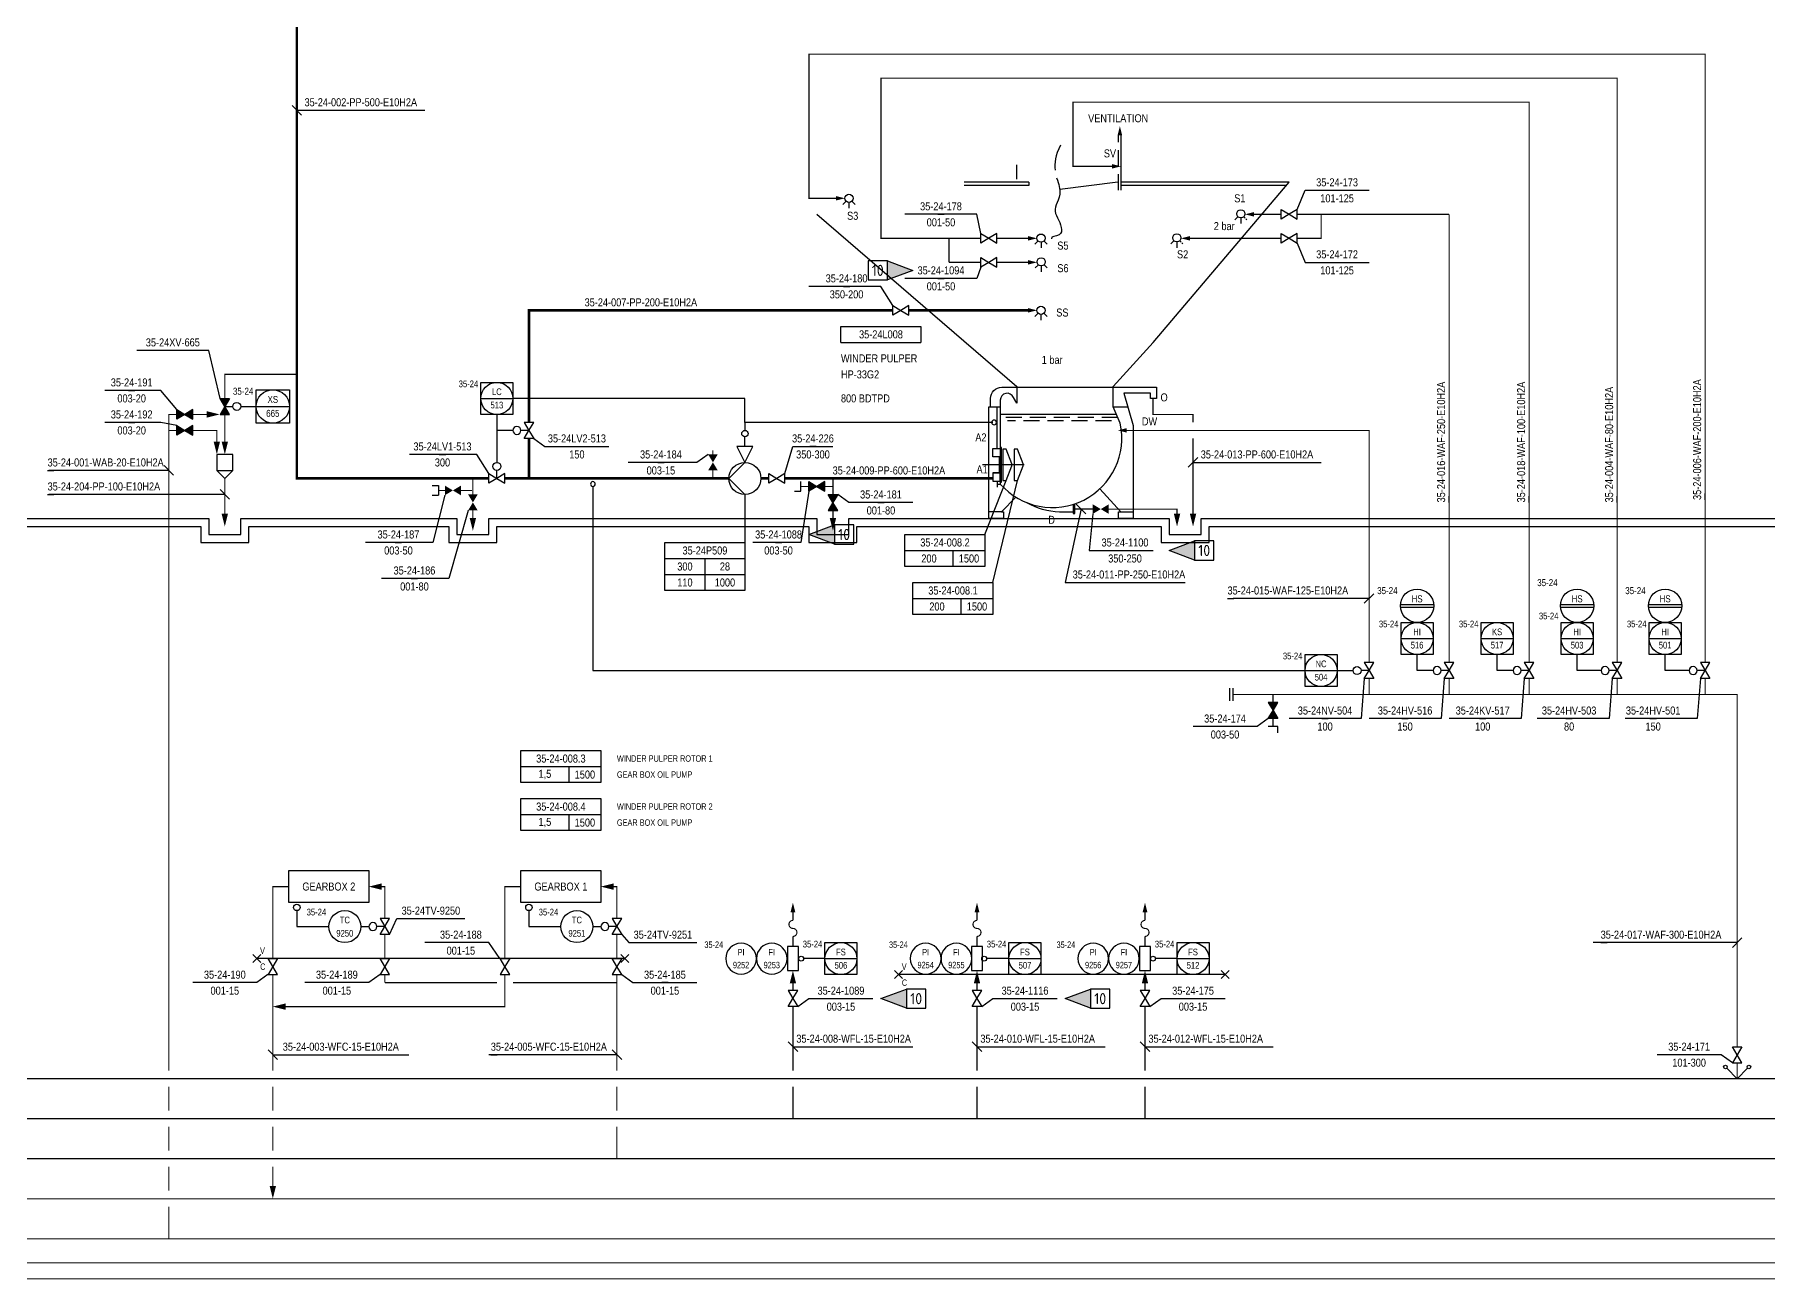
# Model space of a CAD drawing. Header units: millimetres. Extents: x -55 to 6506, y -5 to 599.
# Drawn here: x 408 to 949, y 0 to 389 of the extents above; entities that cross this region are included whole.
import ezdxf
from ezdxf.enums import TextEntityAlignment as Align

# ---------------------------------------------------------------- set-up
doc = ezdxf.new("R2010")
doc.units = ezdxf.units.MM
doc.header["$LTSCALE"] = 10
doc.header["$MEASUREMENT"] = 0
doc.linetypes.add('DASHDOT', pattern=[25.4, 12.7, -6.35, 0, -6.35])
doc.linetypes.add('DASHED', pattern=[0.75, 0.5, -0.25])
doc.layers.get('0').update_dxf_attribs({"linetype": 'CONTINUOUS'})
for name, color, linetype in [('P-A-SHEET', 3, 'CONTINUOUS'), ('P-AIR', 7, 'CONTINUOUS'), ('P-COOLING_WATER', 3, 'CONTINUOUS'), ('P-CVPOS', 7, 'CONTINUOUS'), ('P-DELIVERY_LIMIT', 1, 'DASHDOT'), ('P-EQUIPMENT_POS', 7, 'CONTINUOUS'), ('P-EQUIPMENTS', 7, 'CONTINUOUS'), ('P-FITTINGS', 7, 'CONTINUOUS'), ('P-FLOOR', 7, 'CONTINUOUS'), ('P-INSTRPOS', 7, 'CONTINUOUS'), ('P-INSTRPOS_TEXTS', 7, 'CONTINUOUS'), ('P-INSTRU', 7, 'CONTINUOUS'), ('P-LINEPOS', 7, 'CONTINUOUS'), ('P-MASS1', 6, 'CONTINUOUS'), ('P-MOTOR_POS', 7, 'CONTINUOUS'), ('P-OTHER', 7, 'CONTINUOUS'), ('P-PUMP_POS', 7, 'CONTINUOUS'), ('P-PUMPS', 7, 'CONTINUOUS'), ('P-REJECT', 22, 'CONTINUOUS'), ('P-REVISIONS', 1, 'CONTINUOUS'), ('P-SEALING_WATER', 3, 'CONTINUOUS'), ('P-SYMB', 7, 'CONTINUOUS'), ('P-TEXT', 7, 'CONTINUOUS'), ('P-VALVEPOS', 7, 'CONTINUOUS'), ('P-VENTS', 7, 'CONTINUOUS'), ('P-WATER', 3, 'CONTINUOUS'), ('P-WHITE_WATER', 3, 'CONTINUOUS'), ('PI0ATT', 7, 'CONTINUOUS')]:
    doc.layers.add(name, color=color, linetype=linetype)
doc.styles.add('Arial', font='ARIALN.TTF')
doc.styles.add('ARIALN', font='ARIALN.TTF')
doc.styles.add('CTS_REV', font='isocp.shx')
doc.styles.add('ROMANS', font='ARIALN.TTF')
doc.styles.get("Standard").update_dxf_attribs({"font": 'ARIALN.TTF'})

# ---------------------------------------------------------------- blocks, each defined once
blk = doc.blocks.new('PPI_0900A')
at = {"color": 0, "linetype": 'ByBlock'}
blk.add_line((-1, 0), (1, 0), dxfattribs=at)
blk = doc.blocks.new('PPI_1200A')
at = {"color": 0, "linetype": 'ByBlock'}
blk.add_circle((0, 0), 6, dxfattribs=at)
blk = doc.blocks.new('PPI_1204A')
at = {"color": 0, "linetype": 'ByBlock'}
for p, q in [((-6, -6), (-6, 6)), ((-6, 6), (6, 6)), ((-6, 0), (6, 0)), ((6, 6), (6, -6)), ((6, -6), (-6, -6))]:
    blk.add_line(p, q, dxfattribs=at)
blk.add_circle((0, 0), 6, dxfattribs=at)
blk = doc.blocks.new('PPI_0100X')
at = {"color": 0}
blk.add_circle((0, 0), 0.75, dxfattribs=at)
at = {"layer": 'PI0ATT', "color": 0, "flags": 1}
for tag, p in [('ANTNIMI', (-0.88, -0.31)), ('ANTPOS', (-0.88, -0.39)), ('ANTPNIM', (-0.88, -0.48)), ('ANTDN', (-0.88, -0.56)), ('ANTPN', (-0.88, -0.64)), ('ANTMAT', (-0.88, -0.73)), ('ANTLIIT', (-0.88, -0.81)), ('ANTPITU', (-0.88, -0.89)), ('ANTERI1', (-0.88, -0.98)), ('ANTPHAV', (-0.88, -1.06)), ('ANTSIPO', (-0.88, -1.14)), ('ANTAILY', (-0.88, -1.23)), ('ANTTIH', (-0.88, -1.31)), ('ANTALUE', (-0.88, -1.39)), ('ANTKPAI', (-0.88, -1.48)), ('ANTLMP', (-0.88, -1.56)), ('ANTYLAM', (-0.88, -1.64)), ('ANTLISA', (-0.88, -1.73))]:
    blk.add_attdef(tag, p, '', height=0.05, dxfattribs=at)
blk = doc.blocks.new('PPI_1000A')
at = {"color": 0, "linetype": 'ByBlock'}
blk.add_line((-1, 0), (1, 0), dxfattribs=at)
blk = doc.blocks.new('P7A1120')
at = {"color": 0, "linetype": 'ByBlock'}
blk.add_line((0, 0), (0, 3), dxfattribs=at)
for points in [[(-3, 1.8), (0, 0), (-3, -1.8)], [(3, 1.8), (0, 0), (3, -1.8)]]:
    blk.add_lwpolyline(points, close=True, dxfattribs=at)
blk.add_lwpolyline([(-1.5, 4.5, 1), (1.5, 4.5, 1)], format="xyb", close=True, dxfattribs=at)
blk = doc.blocks.new('P7A0200')
at = {"color": 0, "linetype": 'ByBlock'}
for p, q in [((0, 5), (5, 0)), ((5, 0), (0, -5))]:
    blk.add_line(p, q, dxfattribs=at)
blk.add_lwpolyline([(0, -5, 1), (0, 5, 1)], format="xyb", close=True, dxfattribs=at)
blk = doc.blocks.new('PPI_1100A')
at = {"color": 0, "linetype": 'ByBlock'}
blk.add_line((0, 0), (2, 0), dxfattribs=at)
blk = doc.blocks.new('P7A1105')
at = {"color": 0, "linetype": 'ByBlock'}
for points in [[(-3, 1.8), (-3, -1.8), (0, 0)], [(0, 0), (3, 1.8), (3, -1.8)]]:
    blk.add_solid(points, dxfattribs=at)
blk = doc.blocks.new('P7A1252')
at = {"color": 0, "linetype": 'ByBlock'}
for p, q in [((0, -1.5), (0, 1.5)), ((2, 1.5), (0, 1.5)), ((2, -1.5), (0, -1.5))]:
    blk.add_line(p, q, dxfattribs=at)
blk = doc.blocks.new('P7A1305')
at = {"color": 0, "linetype": 'ByBlock'}
blk.add_solid([(-4, -1), (-4, 1), (0, 0)], dxfattribs=at)
blk = doc.blocks.new('P7A1100')
at = {"color": 0, "linetype": 'ByBlock'}
for points in [[(-3, -1.8), (-3, 1.8), (0, 0)], [(3, -1.8), (3, 1.8), (0, 0)]]:
    blk.add_lwpolyline(points, close=True, dxfattribs=at)
blk = doc.blocks.new('PRMFDB5')
h = blk.add_hatch(color=0)
h.paths.add_polyline_path([(-3, -1.8), (-3, 1.8), (0, 0)])
h.paths.add_polyline_path([(3, -1.8), (3, 1.8), (0, 0)])
at = {"layer": 'P-VENTS', "color": 7, "linetype": 'Continuous'}
for points in [[(-3, -1.8), (-3, 1.8), (0, 0)], [(3, -1.8), (3, 1.8), (0, 0)]]:
    blk.add_lwpolyline(points, close=True, dxfattribs=at)
blk = doc.blocks.new('P7A1212')
at = {"color": 0, "linetype": 'ByBlock'}
for p, q in [((0, -1.5), (0, 1.5)), ((2, -1.5), (0, -1.5))]:
    blk.add_line(p, q, dxfattribs=at)
blk = doc.blocks.new('CVM0194')
at = {"color": 0, "linetype": 'Continuous'}
blk.add_lwpolyline([(-1.5, 4.5, -1), (1.5, 4.5, -1), (-1.5, 4.5)], format="xyb", close=True, dxfattribs=at)
blk.add_lwpolyline([(0, 0), (0, 3)], dxfattribs=at)
at = {"layer": 'P-VENTS', "color": 7, "linetype": 'Continuous'}
for points in [[(-3, -1.8), (-3, 1.8), (0, 0)], [(3, -1.8), (3, 1.8), (0, 0)]]:
    blk.add_lwpolyline(points, close=True, dxfattribs=at)
blk = doc.blocks.new('P7A1304')
at = {"color": 0, "linetype": 'ByBlock'}
blk.add_line((1.5, 1.5), (-1.5, -1.5), dxfattribs=at)
blk = doc.blocks.new('PPI_1302A-25_0')
at = {"color": 0, "linetype": 'ByBlock'}
for p, q in [((0, -5), (0, 0)), ((0, 0), (25, 0)), ((25, 0), (25, -5)), ((0, -5), (25, -5))]:
    blk.add_line(p, q, dxfattribs=at)
blk = doc.blocks.new('PPI_0521A-25_0')
at = {"color": 0, "linetype": 'ByBlock'}
for p, q in [((0, 0), (25, 0)), ((0, -15), (0, 0)), ((25, 0), (25, -15)), ((0, -5), (25, -5)), ((12.5, -5), (12.5, -15)), ((0, -10), (25, -10)), ((25, -15), (0, -15))]:
    blk.add_line(p, q, dxfattribs=at)
blk = doc.blocks.new('p7a1370')
at = {"color": 0, "linetype": 'ByBlock'}
for p, q in [((1.25, 1.25), (-1.25, -1.25)), ((-1.25, 1.25), (1.25, -1.25))]:
    blk.add_line(p, q, dxfattribs=at)
blk = doc.blocks.new('CVMF90F')
at = {"color": 0, "linetype": 'Continuous'}
blk.add_lwpolyline([(-1.5, 4.5, -1), (1.5, 4.5, -1), (-1.5, 4.5)], format="xyb", close=True, dxfattribs=at)
blk.add_lwpolyline([(0, 0), (0, 3)], dxfattribs=at)
at = {"layer": 'P-VENTS', "color": 0, "linetype": 'Continuous'}
for points in [[(-3, -1.8), (-3, 1.8), (0, 0)], [(3, -1.8), (3, 1.8), (0, 0)]]:
    blk.add_lwpolyline(points, close=True, dxfattribs=at)
blk = doc.blocks.new('P7A1330')
at = {"color": 0, "linetype": 'ByBlock'}
for q in [(-3.25, 3.25), (3.25, 3.25)]:
    blk.add_line((0, 0), q, dxfattribs=at)
for centre, start, end in [((-3.66, 3.66), 90, 270), ((-3.66, 3.66), 270, 90), ((3.66, 3.66), 90, 270), ((3.66, 3.66), 270, 90)]:
    blk.add_arc(centre, 0.575, start, end, dxfattribs=at)
blk = doc.blocks.new('CVM07D5')
at = {"color": 0, "linetype": 'Continuous'}
blk.add_lwpolyline([(-1.5, 4.5, -1), (1.5, 4.5, -1), (-1.5, 4.5)], format="xyb", close=True, dxfattribs=at)
blk.add_lwpolyline([(0, 0), (0, 3)], dxfattribs=at)
at = {"layer": 'P-VENTS', "color": 0, "linetype": 'Continuous'}
for points in [[(-3, -1.8), (-3, 1.8), (0, 0)], [(3, -1.8), (3, 1.8), (0, 0)]]:
    blk.add_lwpolyline(points, close=True, dxfattribs=at)
blk = doc.blocks.new('P7A1214')
at = {"color": 0, "linetype": 'ByBlock'}
for p, q in [((-1, 2), (-1, -2)), ((0, 2), (0, -2))]:
    blk.add_line(p, q, dxfattribs=at)
blk = doc.blocks.new('PRM1C26')
at = {"layer": 'P-OTHER'}
h = blk.add_hatch(color=0, dxfattribs=at)
h.dxf.hatch_style = 1
h.paths.add_polyline_path([(-3, -1.8), (-3, 1.8), (0, 0)])
h.paths.add_polyline_path([(3, -1.8), (3, 1.8), (0, 0)])
at = {"layer": 'P-VENTS', "color": 0, "linetype": 'Continuous'}
for points in [[(-3, -1.8), (-3, 1.8), (0, 0)], [(3, -1.8), (3, 1.8), (0, 0)]]:
    blk.add_lwpolyline(points, close=True, dxfattribs=at)
blk = doc.blocks.new('PPI_1504A-25_0')
at = {"color": 0, "linetype": 'ByBlock'}
for p, q in [((0, 0), (25, 0)), ((0, -10), (0, 0)), ((25, 0), (25, -10)), ((0, -5), (25, -5)), ((15, -5), (15, -10)), ((25, -10), (0, -10))]:
    blk.add_line(p, q, dxfattribs=at)
blk = doc.blocks.new('PPI_0102B')
at = {"color": 0, "linetype": 'ByBlock'}
blk.add_circle((0, -1), 1, dxfattribs=at)
blk = doc.blocks.new('PPI_1202A')
at = {"color": 0, "linetype": 'ByBlock'}
for p, q in [((-5.98, 0.5), (5.98, 0.5)), ((-5.98, -0.5), (5.98, -0.5))]:
    blk.add_line(p, q, dxfattribs=at)
blk.add_circle((0, 0), 6, dxfattribs=at)
blk = doc.blocks.new('PRME114')
at = {"layer": 'P-OTHER'}
h = blk.add_hatch(color=0, dxfattribs=at)
h.paths.add_polyline_path([(-3, 1.8), (-3, -1.8), (0, 0)])
h.paths.add_polyline_path([(3, -1.8), (3, 1.8), (0, 0)])
at = {"layer": 'P-VENTS', "color": 0, "linetype": 'Continuous'}
for points in [[(-3, -1.8), (-3, 1.8), (0, 0)], [(3, -1.8), (3, 1.8), (0, 0)]]:
    blk.add_lwpolyline(points, close=True, dxfattribs=at)
blk = doc.blocks.new('PRME923')
at = {"layer": 'P-OTHER'}
h = blk.add_hatch(color=0, dxfattribs=at)
h.paths.add_polyline_path([(-3, 1.8), (-3, -1.8), (0, 0)])
h.paths.add_polyline_path([(3, -1.8), (3, 1.8), (0, 0)])
at = {"layer": 'P-VENTS', "color": 0, "linetype": 'Continuous'}
for points in [[(-3, -1.8), (-3, 1.8), (0, 0)], [(3, -1.8), (3, 1.8), (0, 0)]]:
    blk.add_lwpolyline(points, close=True, dxfattribs=at)
blk.add_lwpolyline([(-1.5, 4.5, -1), (1.5, 4.5, -1), (-1.5, 4.5)], format="xyb", close=True, dxfattribs=at)
blk.add_lwpolyline([(0, 0), (0, 3)], dxfattribs=at)
blk = doc.blocks.new('PRME931')
at = {"layer": 'P-OTHER'}
h = blk.add_hatch(color=0, dxfattribs=at)
h.paths.add_polyline_path([(-3, 1.8), (-3, -1.8), (0, 0)])
h.paths.add_polyline_path([(3, -1.8), (3, 1.8), (0, 0)])
at = {"layer": 'P-VENTS', "color": 0, "linetype": 'Continuous'}
for points in [[(-3, -1.8), (-3, 1.8), (0, 0)], [(3, -1.8), (3, 1.8), (0, 0)]]:
    blk.add_lwpolyline(points, close=True, dxfattribs=at)
blk = doc.blocks.new('PRME93D')
at = {"layer": 'P-OTHER'}
h = blk.add_hatch(color=0, dxfattribs=at)
h.paths.add_polyline_path([(-3, 1.8), (-3, -1.8), (0, 0)])
h.paths.add_polyline_path([(3, -1.8), (3, 1.8), (0, 0)])
at = {"layer": 'P-VENTS', "color": 0, "linetype": 'Continuous'}
for points in [[(-3, -1.8), (-3, 1.8), (0, 0)], [(3, -1.8), (3, 1.8), (0, 0)]]:
    blk.add_lwpolyline(points, close=True, dxfattribs=at)
blk = doc.blocks.new('P7A13E8')
at = {"color": 0, "linetype": 'Continuous'}
for points in [[(0, 5), (0, 8)], [(-2.5, 5), (2.5, 5), (0, 0), (-2.5, 5)]]:
    blk.add_lwpolyline(points, dxfattribs=at)
for start, end in [(90, 270), (270, 90)]:
    blk.add_arc((0, 9), 1, start, end, dxfattribs=at)
blk = doc.blocks.new('A$7FEEF')
at = {"layer": 'P-SYMB', "xscale": -1}
blk.add_blockref('P7A13E8', (2.5, 0), dxfattribs=at)
blk = doc.blocks.new('P7A1369')
at = {"color": 0, "linetype": 'ByBlock'}
blk.add_lwpolyline([(8, -3), (0, 0), (8, 3)], dxfattribs=at)
blk.add_lwpolyline([(14, -3), (14, 3), (8, 3), (8, -3)], close=True, dxfattribs=at)
blk.add_solid([(8, 3), (8, -3), (0, 0)], dxfattribs=at)
at = {"color": 7, "linetype": 'Continuous', "style": 'CTS_REV'}
blk.add_attdef('A', text='', height=3.5, dxfattribs=at).set_placement((11, 0), align=Align.MIDDLE)
blk = doc.blocks.new('P7A1372')
at = {"color": 0, "linetype": 'ByBlock'}
blk.add_lwpolyline([(-14, 3), (-14, -3), (-8, -3), (-8, 3)], close=True, dxfattribs=at)
blk.add_lwpolyline([(-8, 3), (0, 0), (-8, -3)], dxfattribs=at)
blk.add_solid([(-8, -3), (-8, 3), (0, 0)], dxfattribs=at)
at = {"color": 7, "linetype": 'Continuous', "style": 'CTS_REV'}
blk.add_attdef('A', text='', height=3.5, dxfattribs=at).set_placement((-11, 0), align=Align.MIDDLE)

msp = doc.modelspace()

# ---------------------------------------------------------------- linework, layer by layer
at = {"layer": 'P-A-SHEET', "color": 7, "const_width": 0.35}
for points in [[(-50, 0), (6501, 0), (6501, 594), (-50, 594)], [(-45, 5), (6496, 5), (6496, 589), (-45, 589)]]:
    msp.add_lwpolyline(points, close=True, dxfattribs=at)
at = {"layer": 'P-AIR', "linetype": 'DASHED'}
msp.add_lwpolyline([(746.7, 340), (746.7, 357.2)], dxfattribs=at)
at = {"layer": 'P-AIR'}
msp.add_lwpolyline([(747.5, 340), (747.5, 357.2)], dxfattribs=at)
at = {"layer": 'P-COOLING_WATER', "const_width": 0.35}
for points in [[(5972.5, 37.5), (15, 37.5)], [(15, 25), (5972.5, 25)]]:
    msp.add_lwpolyline(points, dxfattribs=at)
at = {"layer": 'P-CVPOS'}
for points in [[(466, 275), (462.5, 290), (440, 290)], [(564, 262.5), (567.5, 260), (587.5, 260)], [(550, 251.5), (546.25, 257.5), (525.25, 257.5)], [(823.5, 187.5), (822.5, 175), (800, 175)], [(848.5, 187.5), (847.5, 175), (825, 175)], [(873.5, 187.5), (872.5, 175), (850, 175)], [(901, 187.5), (900, 175), (877.5, 175)], [(928.5, 187.5), (927.5, 175), (905, 175)], [(519, 107.5), (521.25, 112.5), (542.5, 112.5)], [(591.5, 107.5), (593.75, 105), (615, 105)]]:
    msp.add_lwpolyline(points, dxfattribs=at)
at = {"layer": 'P-DELIVERY_LIMIT'}
for points in [[(592.5, 100), (477.5, 100)], [(780, 95), (677.99, 95)]]:
    msp.add_lwpolyline(points, dxfattribs=at)
at = {"layer": 'P-EQUIPMENTS'}
for points in [[(709.77, 249.14), (709.77, 248.25, 0.774592), (747.24, 267.27), (745, 272.35), (745, 278.75), (757.5, 292.5), (800, 342.5)], [(652.5, 332.5), (715, 278.75), (715, 273.46), (713.87, 275.27, 0.827046), (709.77, 274.49), (709.77, 268.5), (709.77, 259.36)], [(714.66, 244.13), (710.12, 239.55), (710.82, 239.55), (710.82, 237.5), (706.25, 237.5), (706.25, 272.35), (706.77, 272.35), (706.77, 274.98, -0.414214), (710.27, 278.48), (715, 278.48)]]:
    msp.add_lwpolyline(points, format="xyb", dxfattribs=at)
for points in [[(715, 278.48), (745, 278.48)], [(745, 278.48), (758.54, 278.48), (758.54, 275), (756.72, 275), (756.72, 276.66), (748.34, 276.66), (751.25, 266.58), (751.25, 237.5), (746.7, 237.5), (751.25, 237.5)], [(706.77, 272.35), (709.77, 272.35)], [(708.79, 259.36), (708.79, 272.35)], [(745, 272.35), (749.46, 272.35)], [(746.04, 270), (709.77, 270)], [(707.5, 251.8), (709.77, 251.8), (709.77, 256.7), (709.42, 256.7), (709.42, 251.8)], [(708.79, 249.14), (708.79, 247.25)], [(708.79, 248.25), (709.77, 248.25)], [(747.4, 239.55), (740.88, 246.75)], [(710.12, 239.55), (706.25, 239.55)], [(746.7, 237.5), (746.7, 239.55)], [(746.7, 239.55), (747.4, 239.55)], [(746.7, 239.55), (747.4, 239.55)], [(746.7, 237.5), (746.7, 239.55)], [(747.4, 239.55), (751.25, 239.55)], [(747.4, 239.55), (751.25, 239.55)]]:
    msp.add_lwpolyline(points, dxfattribs=at)
at = {"layer": 'P-EQUIPMENTS', "linetype": 'DASHED'}
for points in [[(746.48, 269), (709.77, 269)], [(744.57, 268), (712.02, 268)]]:
    msp.add_lwpolyline(points, dxfattribs=at)
at = {"layer": 'P-EQUIPMENTS'}
for points in [[(709.77, 256.7), (707.5, 256.7), (707.5, 259.36), (709.77, 259.36)], [(710.12, 254.25), (710.12, 259.15), (710.12, 259.64), (709.77, 259.64), (709.77, 249.35), (709.77, 248.86), (710.12, 248.86)], [(709.77, 251.8), (707.5, 251.8), (707.5, 249.14), (709.77, 249.14)]]:
    msp.add_lwpolyline(points, close=True, dxfattribs=at)
at = {"layer": 'P-FITTINGS'}
msp.add_lwpolyline([(732.53, 241.88), (732.53, 240.46), (732.53, 239), (733.03, 239), (733.03, 240.46), (733.03, 242.05)], dxfattribs=at)
at = {"layer": 'P-FLOOR'}
for points in [[(307.5, 237.5), (462.5, 237.5), (462.5, 232.5), (472.5, 232.5), (472.5, 237.5), (540, 237.5), (540, 232.5), (550, 232.5), (550, 237.5), (652.5, 237.5), (652.5, 232.5), (662.5, 232.5), (662.5, 237.5), (762.5, 237.5), (762.5, 232.5), (772.5, 232.5), (772.5, 237.5), (1005, 237.5)], [(310, 235), (460, 235), (460, 230), (475, 230), (475, 235), (537.5, 235), (537.5, 230), (552.5, 230), (552.5, 235), (650, 235), (650, 230), (665, 230), (665, 235), (760, 235), (760, 230), (775, 230), (775, 235), (1002.5, 235)]]:
    msp.add_lwpolyline(points, dxfattribs=at)
at = {"layer": 'P-INSTRU'}
for points in [[(472.5, 272.5), (477.28, 272.5)], [(707.5, 267.5), (630, 267.5), (630, 275), (557.5, 275)], [(552.5, 270), (552.5, 255)], [(630, 267.5), (630, 265)], [(557.5, 265), (552.5, 265)], [(582.5, 247.5), (582.5, 190), (805, 190)], [(845, 190), (840, 190), (840, 195)], [(870, 190), (865, 190), (865, 195)], [(897.5, 190), (890, 190), (890, 195)], [(925, 190), (917.5, 190), (917.5, 195)], [(815, 190), (820, 190)], [(490, 115), (490, 110), (500, 110)], [(562.5, 115), (562.5, 110), (572.5, 110)], [(510, 110), (512.5, 110)], [(582.5, 110), (585, 110)], [(655, 100), (648.31, 100)], [(712.5, 100), (705.49, 100)], [(765, 100), (758.24, 100)]]:
    msp.add_lwpolyline(points, dxfattribs=at)
at = {"layer": 'P-LINEPOS'}
for points in [[(490, 365), (530, 365)], [(450, 252.5), (412.5, 252.5)], [(467.5, 245), (412.5, 245)], [(735, 240.46), (730, 217.5), (767.5, 217.5)], [(825, 212.5), (782.5, 212.5)], [(940, 105), (935, 105), (895, 105)], [(645, 72.5), (682.5, 72.5)], [(702.5, 72.5), (742.5, 72.5)], [(755, 72.5), (795, 72.5)], [(482.5, 70), (525, 70)], [(590, 70), (585, 70), (550, 70)]]:
    msp.add_lwpolyline(points, dxfattribs=at)
at = {"layer": 'P-MASS1', "const_width": 0.8}
for points in [[(550, 250), (490, 250), (490, 477.5), (1012.97, 477.5)], [(562.5, 267.5), (562.5, 302.5), (676.25, 302.5)], [(681.25, 302.5), (718.45, 302.5)], [(562.5, 250), (562.5, 262.5)], [(625, 250), (555, 250)], [(635, 250), (637.5, 250)], [(642.5, 250), (707.5, 250)]]:
    msp.add_lwpolyline(points, dxfattribs=at)
at = {"layer": 'P-OTHER'}
for points in [[(714.93, 343.5), (715, 348)], [(718.75, 342.5), (698.5, 342.5)], [(718.75, 341.5), (698.5, 341.5)], [(718.75, 341.5), (710.72, 341.5)], [(718.75, 342.5), (718.75, 341.5)], [(746.53, 342.5), (728.36, 340.3)], [(800, 342.5), (747.53, 342.5)], [(799.15, 341.5), (747.53, 341.5)], [(642.5, 251.5), (645, 260), (657.5, 260)], [(465, 252.5), (470, 252.5), (470, 257.5), (465, 257.5), (465, 252.5)], [(770, 255), (810, 255)], [(470, 252.5), (467.5, 250), (465, 252.5)], [(713.75, 254.25), (704.22, 254.25)], [(705, 232.5), (711.65, 249.35)], [(707.5, 217.5), (715.15, 249.35)], [(717.25, 254.25), (707.72, 254.25)], [(630, 245), (630, 227.5)], [(650, 246), (647.5, 230), (632.5, 230)], [(487.5, 127.5), (512.5, 127.5), (512.5, 117.5), (487.5, 117.5), (487.5, 127.5)], [(560, 127.5), (585, 127.5), (585, 117.5), (560, 117.5), (560, 127.5)], [(553.46, 100), (550, 105), (530, 105)], [(480.96, 95), (477.5, 92.5), (457.5, 92.5)], [(516, 95), (512.5, 92.5), (492.5, 92.5)], [(591.5, 95), (595, 92.5), (615, 92.5)], [(646.5, 85), (650, 87.5), (670, 87.5)], [(704, 85), (707.5, 87.5), (727.5, 87.5)], [(756.5, 85), (760, 87.5), (780, 87.5)], [(938.5, 67.5), (935, 70), (915, 70)]]:
    msp.add_lwpolyline(points, dxfattribs=at)
for points in [[(710.6, 249.35), (711.65, 249.35), (713.4, 253.9), (713.4, 254.6), (711.65, 259.15), (710.6, 259.15)], [(714.1, 249.35), (715.15, 249.35), (716.9, 253.9), (716.9, 254.6), (715.15, 259.15), (714.1, 259.15)], [(643.25, 96.25), (646.75, 96.25), (646.75, 103.75), (643.25, 103.75), (643.25, 96.25)], [(700.75, 96.25), (704.25, 96.25), (704.25, 103.75), (700.75, 103.75), (700.75, 96.25)], [(753.25, 96.25), (756.75, 96.25), (756.75, 103.75), (753.25, 103.75), (753.25, 96.25)]]:
    msp.add_lwpolyline(points, close=True, dxfattribs=at)
msp.add_lwpolyline([(732.53, 239.5), (728.27, 239.5, -0.123626), (718.11, 242.4)], format="xyb", dxfattribs=at)
msp.add_open_spline([(728.56, 354.09), (726.96, 350.91), (726.7, 348.38), (726.91, 346.32)], degree=3, dxfattribs=at)
msp.add_open_spline([(727.38, 343.94), (727.67, 342.89), (729.51, 337.96), (725.03, 334.17), (729.11, 329.92), (728.91, 325.47), (725.47, 325.7), (725.8, 324.89)], degree=3, knots=[14.998752, 14.998752, 14.998752, 14.998752, 16.380529, 22.51545, 28.555945, 30.970318, 33.601473, 33.601473, 33.601473, 33.601473], dxfattribs=at)
at = {"layer": 'P-REJECT', "const_width": 0.35}
for points in [[(467.5, 275), (467.5, 282.5), (490, 282.5)], [(757.5, 275), (757.5, 270), (770, 270), (770, 267.5)], [(467.5, 261.5), (467.5, 270)], [(770, 262.5), (770, 237.5)], [(620, 257.5), (620, 258.75)], [(467.5, 239), (467.5, 250)], [(545, 250), (545, 245)], [(620, 250), (620, 252.5)], [(657.5, 245), (657.5, 250)], [(536.25, 246.25), (534.25, 246.25)], [(544.75, 246.25), (541.25, 246.25)], [(650, 247.5), (647.5, 247.5)], [(657.5, 247.5), (655, 247.5)], [(545, 240), (545, 236.75)], [(657.5, 237.59), (657.5, 240)], [(733.03, 240.46), (738.69, 240.46)], [(765, 239), (765, 240.42), (743.69, 240.42)]]:
    msp.add_lwpolyline(points, dxfattribs=at)
at = {"layer": 'P-SEALING_WATER', "const_width": 0.35}
for points in [[(645, 103.75), (645, 106.94), (645, 106.94, 1), (645, 109.44, -1), (645, 111.94), (645, 115.59)], [(702.5, 103.75), (702.5, 106.94), (702.5, 106.94, 1), (702.5, 109.44, -1), (702.5, 111.94), (702.5, 115.59)], [(755, 103.75), (755, 106.94), (755, 106.94, 1), (755, 109.44, -1), (755, 111.94), (755, 115.59)]]:
    msp.add_lwpolyline(points, format="xyb", dxfattribs=at)
msp.add_lwpolyline([(15, 50), (5972.5, 50)], dxfattribs=at)
at = {"layer": 'P-SYMB'}
for points in [[(661.59, 336.59), (660.6, 335.6)], [(662.5, 336.22), (662.5, 334.43)], [(663.41, 336.59), (664.4, 335.6)], [(784.02, 331.75), (783.03, 330.75)], [(784.93, 331.37), (784.93, 329.58)], [(785.83, 331.75), (786.25, 331.33)], [(786.48, 331.1), (786.83, 330.75)], [(721.62, 324.17), (720.62, 323.17)], [(722.52, 323.79), (722.52, 322)], [(723.43, 324.17), (724.42, 323.17)], [(764.02, 324.25), (763.03, 323.25)], [(764.93, 323.87), (764.93, 322.08)], [(765.83, 324.25), (766.25, 323.83)], [(766.48, 323.6), (766.83, 323.25)], [(721.67, 316.75), (720.67, 315.75)], [(722.57, 316.37), (722.57, 314.58)], [(723.48, 316.75), (724.47, 315.75)], [(721.59, 301.59), (720.6, 300.6)], [(721.59, 301.59), (720.6, 300.6)], [(722.5, 301.22), (722.5, 299.43)], [(722.5, 301.22), (722.5, 299.43)], [(723.41, 301.59), (724.4, 300.6)], [(723.41, 301.59), (724.4, 300.6)]]:
    msp.add_lwpolyline(points, dxfattribs=at)
for centre in [(662.5, 337.5), (784.93, 332.65), (722.52, 325.07), (764.93, 325.15), (722.57, 317.65), (722.5, 302.5), (722.5, 302.5)]:
    msp.add_circle(centre, 1.28, dxfattribs=at)
at = {"layer": 'P-VALVEPOS'}
for points in [[(802.5, 334), (805, 340), (825, 340)], [(703.75, 326.5), (702.5, 332.5), (680, 332.5)], [(802.5, 323.5), (805, 317.5), (825, 317.5)], [(703.75, 316), (702.5, 312.5), (680, 312.5)], [(676.25, 304), (672.5, 310), (650, 310)], [(452.5, 271.5), (447.5, 277.5), (430, 277.5)], [(452.5, 266.5), (447.5, 267.5), (430, 267.5)], [(618.5, 257.5), (615, 255), (593.5, 255)], [(536.25, 244.75), (532.5, 230), (511.5, 230)], [(682.5, 242.5), (662.5, 242.5), (662.5, 242.5), (659, 245)], [(543.5, 240), (537.5, 218.75), (516.5, 218.75)], [(738.69, 238.91), (737.5, 227.5), (757.5, 227.5)], [(793.5, 175), (790, 172.5), (770, 172.5)]]:
    msp.add_lwpolyline(points, dxfattribs=at)
at = {"layer": 'P-WATER', "const_width": 0.35}
for points in [[(930, 192.5), (930, 382.5), (650, 382.5), (650, 337.5), (660, 337.5)], [(902.5, 192.5), (902.5, 375), (672.5, 375), (672.5, 325), (703.75, 325)], [(850, 192.5), (850, 332.5)], [(452.5, 270), (450, 270), (450, 227.5), (450, 65)], [(461.88, 270), (457.5, 270)], [(452.5, 265), (450, 265)], [(465, 260), (465, 265), (457.5, 265)], [(850, 182.5), (850, 187.5)], [(795, 182.5), (795, 180)], [(795, 175), (795, 172.5)], [(487.5, 122.5), (482.5, 122.5), (482.5, 100)], [(517.5, 112.5), (517.5, 122.5), (516.5, 122.5)], [(560, 122.5), (555, 122.5), (555, 100)], [(590, 112.5), (590, 122.5), (589, 122.5)], [(482.5, 105), (482.5, 100)], [(517.5, 105), (517.5, 107.5)], [(517.5, 107.5), (517.5, 100)], [(590, 107.5), (590, 100)], [(482.5, 95), (482.5, 87.5)], [(555, 95), (555, 85), (486.5, 85)], [(517.5, 95), (517.5, 92.5)], [(517.5, 92.5), (552.5, 92.5)], [(557.5, 92.5), (590, 92.5)], [(590, 95), (590, 92.5)], [(590, 92.5), (590, 65)], [(645, 90), (645, 92.25)], [(702.5, 90), (702.5, 92.25)], [(755, 90), (755, 92.25)], [(482.5, 65), (482.5, 87.5)], [(645, 65), (645, 85)], [(702.5, 65), (702.5, 85)], [(755, 65), (755, 85)], [(450, 60), (450, 52.5)], [(482.5, 52.5), (482.5, 60)], [(590, 60), (590, 52.5)], [(645, 50), (645, 60)], [(702.5, 50), (702.5, 60)], [(755, 50), (755, 60)], [(450, 47.5), (450, 40)], [(482.5, 40), (482.5, 47.5)], [(590, 47.5), (590, 37.5)], [(450, 35), (450, 27.5)], [(482.5, 29), (482.5, 35)], [(450, 22.5), (450, 12.5)], [(15, 12.5), (5272.5, 12.5)]]:
    msp.add_lwpolyline(points, dxfattribs=at)
at = {"layer": 'P-WHITE_WATER', "const_width": 0.35}
for points in [[(875, 192.5), (875, 367.5), (732.5, 367.5), (732.5, 347.5), (745, 347.5), (745.61, 347.5)], [(788.5, 332.5), (797.5, 332.5)], [(797.5, 332.5), (795, 332.5)], [(802.5, 325), (810, 325), (810, 332.5)], [(810, 332.5), (802.5, 332.5)], [(802.5, 332.5), (810, 332.5)], [(850, 332.5), (810, 332.5)], [(693.75, 325), (693.75, 317.5)], [(708.75, 325), (720, 325)], [(767.5, 325), (797.5, 325)], [(693.75, 317.5), (703.75, 317.5)], [(708.75, 317.5), (720, 317.5)], [(749.3, 265), (825, 265), (825, 192.5)], [(825, 187.5), (825, 182.5)], [(875, 182.5), (875, 187.5)], [(902.5, 187.5), (902.5, 182.5)], [(930, 187.5), (930, 182.5)], [(782.5, 182.5), (902.5, 182.5), (940, 182.5), (940, 72.5)], [(1467.5, 62.5), (390, 62.5), (390, 67.5)], [(940, 67.5), (940, 62.5)]]:
    msp.add_lwpolyline(points, dxfattribs=at)

# ---------------------------------------------------------------- block references
at = {"layer": 'P-CVPOS', "color": 140, "rotation": 180}
msp.add_blockref('PPI_1000A', (451.25, 290), dxfattribs=at)
at = {"layer": 'P-CVPOS', "color": 140, "xscale": -1, "rotation": 180}
for p in [(577.5, 260), (531.88, 112.5), (604.38, 105)]:
    msp.add_blockref('PPI_1000A', p, dxfattribs=at)
at = {"layer": 'P-CVPOS', "color": 140}
for p in [(535.5, 257.5), (811.25, 175), (836.25, 175), (860.5, 175), (887.5, 175), (913.75, 175)]:
    msp.add_blockref('PPI_1000A', p, dxfattribs=at)
at = {"layer": 'P-DELIVERY_LIMIT', "xscale": -1}
for p in [(477.5, 100), (592.5, 100), (677.99, 95), (677.99, 95), (780, 95), (780, 95)]:
    msp.add_blockref('p7a1370', p, dxfattribs=at)
at = {"layer": 'P-EQUIPMENT_POS', "color": 140}
msp.add_blockref('PPI_1302A-25_0', (660, 297.5), dxfattribs=at)
at = {"layer": 'P-FITTINGS', "xscale": -1, "rotation": 180}
msp.add_blockref('P7A1214', (782.5, 182.5), dxfattribs=at)
at = {"layer": 'P-INSTRPOS', "color": 140}
for name, p, xscale, yscale, zscale in [('PPI_1204A', (482.5, 272.5), 0.87, 0.87, 0.87), ('PPI_1204A', (840, 200), 0.8333, 0.8333, 0.8333), ('PPI_1204A', (917.5, 200), 0.8333, 0.8333, 0.8333), ('PPI_1200A', (505, 110), 0.8333, 0.8333, 0.8333), ('PPI_1200A', (577.5, 110), 0.8333, 0.8333, 0.8333)]:
    msp.add_blockref(name, p, dxfattribs=dict(at, xscale=xscale, yscale=yscale, zscale=zscale))
at = {"layer": 'P-INSTRPOS', "color": 1, "xscale": 0.87, "yscale": 0.87, "zscale": 0.87}
for p in [(840, 210.22), (890, 210.22), (917.5, 210.22)]:
    msp.add_blockref('PPI_1202A', p, dxfattribs=at)
at = {"layer": 'P-INSTRU', "color": 140}
for name, p, xscale, yscale, zscale in [('PPI_1204A', (552.5, 275), 0.833333333333334, 0.833333333333334, 0.833333333333334), ('PPI_1204A', (865, 200), 0.833333333333334, 0.833333333333334, 0.833333333333334), ('PPI_1204A', (890, 200), 0.833333333333334, 0.833333333333334, 0.833333333333334), ('PPI_1204A', (810, 190), 0.833333333333334, 0.833333333333334, 0.833333333333334), ('PPI_1200A', (628.79, 100), -0.8, 0.8, 0.8), ('PPI_1200A', (638.39, 100), -0.8, 0.8, 0.8), ('PPI_1204A', (660, 100), 0.833333333333334, 0.833333333333334, 0.833333333333334), ('PPI_1200A', (686.46, 100), -0.8, 0.8, 0.8), ('PPI_1200A', (696.06, 100), -0.8, 0.8, 0.8), ('PPI_1204A', (717.5, 100), 0.833333333333334, 0.833333333333334, 0.833333333333334), ('PPI_1200A', (738.81, 100), 0.8, -0.8, -0.8), ('PPI_1200A', (748.41, 100), -0.8, 0.8, 0.8), ('PPI_1204A', (770, 100), 0.833333333333334, 0.833333333333334, 0.833333333333334)]:
    msp.add_blockref(name, p, dxfattribs=dict(at, xscale=xscale, yscale=yscale, zscale=zscale))
at = {"layer": 'P-INSTRU', "color": 140, "xscale": -1, "rotation": 180}
msp.add_blockref('PPI_0100X', (707.84, 267.5), dxfattribs=at)
at = {"layer": 'P-INSTRU', "color": 140, "xscale": -1}
msp.add_blockref('PPI_0100X', (582.5, 248.25), dxfattribs=at)
at = {"layer": 'P-INSTRU', "color": 140, "rotation": 180}
for p in [(490, 115), (562.5, 115)]:
    msp.add_blockref('PPI_0102B', p, dxfattribs=at)
at = {"layer": 'P-INSTRU', "color": 140}
for p in [(647.56, 100), (704.74, 100), (757.49, 100)]:
    msp.add_blockref('PPI_0100X', p, dxfattribs=at)
at = {"layer": 'P-LINEPOS', "xscale": -1}
for p in [(490, 365), (450, 252.5), (467.5, 245), (735, 240.46), (482.5, 70), (590, 70), (645, 72.5), (702.5, 72.5), (755, 72.5)]:
    msp.add_blockref('P7A1304', p, dxfattribs=at)
at = {"layer": 'P-LINEPOS', "color": 140}
for p in [(492.4, 365), (579.9, 302.5), (772.4, 255), (412.13, 252.5), (657.4, 250), (412.13, 245), (732.4, 217.5), (780.77, 212.5), (897.36, 105), (646.06, 72.5), (703.56, 72.5), (756.06, 72.5), (485.6, 70), (550.6, 70)]:
    msp.add_blockref('PPI_1100A', p, dxfattribs=at)
at = {"layer": 'P-LINEPOS', "color": 140, "rotation": 90}
for p in [(850, 242.5), (875, 242.5), (902.5, 242.5), (930, 243.27)]:
    msp.add_blockref('PPI_1100A', p, dxfattribs=at)
at = {"layer": 'P-LINEPOS', "xscale": -1, "rotation": 270}
for p in [(825, 212.5), (940, 105)]:
    msp.add_blockref('P7A1304', p, dxfattribs=at)
at = {"layer": 'P-MOTOR_POS', "color": 140}
for p in [(680, 232.5), (682.5, 217.5), (560, 165), (560, 150)]:
    msp.add_blockref('PPI_1504A-25_0', p, dxfattribs=at)
at = {"layer": 'P-OTHER'}
msp.add_blockref('A$7FEEF', (627.5, 255), dxfattribs=at)
at = {"layer": 'P-PUMP_POS', "color": 140}
msp.add_blockref('PPI_0521A-25_0', (605, 230), dxfattribs=at)
at = {"layer": 'P-PUMPS', "xscale": -1}
msp.add_blockref('P7A0200', (630, 250), dxfattribs=at)
at = {"layer": 'P-REVISIONS'}
for name, p in [('P7A1372', (682.5, 315)), ('P7A1369', (650, 232.5)), ('P7A1369', (762.5, 227.5)), ('P7A1369', (672.5, 87.5)), ('P7A1369', (730, 87.5))]:
    msp.add_blockref(name, p, dxfattribs=at).add_auto_attribs({'A': '10'})
at = {"layer": 'P-SYMB'}
for p, xscale, yscale, zscale, rotation in [((747.14, 360), -0.7, 0.7, 0.7, 270), ((747.5, 347.5), -0.7, 0.7, 0.7, 180), ((661.22, 337.5), -0.7, 0.7, 0.7, 180), ((786.25, 332.5), 0.7, 0.7, 0.7, 180), ((721.25, 325), -0.7, 0.7, 0.7, 180), ((766.25, 325), 0.7, 0.7, 0.7, 180), ((721.25, 317.5), -0.7, 0.7, 0.7, 180), ((721.25, 302.5), -0.7, 0.7, 0.7, 180), ((746.5, 265), 0.7, 0.7, 0.7, 180), ((645, 117.5), 0.75, 0.75, 0.75, 90.00000000000001), ((702.5, 117.5), 0.75, 0.75, 0.75, 90.00000000000001), ((755, 117.5), 0.75, 0.75, 0.75, 90.00000000000001)]:
    msp.add_blockref('P7A1305', p, dxfattribs=dict(at, xscale=xscale, yscale=yscale, zscale=zscale, rotation=rotation))
for name, p in [('P7A1305', (465.88, 270)), ('P7A1304', (770, 255))]:
    msp.add_blockref(name, p, dxfattribs=at)
for p, rotation in [((465, 257.5), 270), ((467.5, 257.5), 270), ((467.5, 235), 270), ((770, 235), 270), ((545, 233.59), 270), ((657.5, 233.59), 270), ((512.5, 122.5), 180), ((585, 122.5), 180), ((645, 96.25), 90), ((702.5, 96.25), 90), ((755, 96.25), 90)]:
    msp.add_blockref('P7A1305', p, dxfattribs=dict(at, rotation=rotation))
at = {"layer": 'P-SYMB', "extrusion": (0, 0, -1), "xscale": -1, "zscale": -1, "rotation": 180}
msp.add_blockref('P7A1252', (-534.25, 246.25), dxfattribs=at)
at = {"layer": 'P-SYMB', "xscale": -1}
for name, p in [('P7A1212', (647.5, 247.5)), ('P7A1305', (482.5, 85)), ('P7A1330', (940, 62.5))]:
    msp.add_blockref(name, p, dxfattribs=at)
for name, p, rotation in [('P7A1305', (765, 235), 89.99999999999974), ('P7A1212', (795, 172.5), 89.99999999999973), ('P7A1305', (482.5, 25), 89.99999999999977)]:
    msp.add_blockref(name, p, dxfattribs=dict(at, rotation=rotation))
at = {"layer": 'P-VALVEPOS', "color": 140}
for p in [(815, 340), (691.25, 332.5), (815, 317.5), (661.75, 310), (691.25, 312.5), (438.4, 277.5), (438.4, 267.5), (603.75, 255), (672.5, 242.5), (521.75, 230), (640.5, 230), (748.75, 227.5), (526.75, 218.75), (660, 87.5), (717.5, 87.5), (770, 87.5)]:
    msp.add_blockref('PPI_0900A', p, dxfattribs=at)
at = {"layer": 'P-VALVEPOS', "color": 140, "rotation": 180}
msp.add_blockref('PPI_0900A', (651.25, 260), dxfattribs=at)
at = {"layer": 'P-VALVEPOS', "color": 140, "xscale": -1}
for p in [(780, 172.5), (541.25, 105), (467.5, 92.5), (502.5, 92.5), (605, 92.5), (925, 70)]:
    msp.add_blockref('PPI_0900A', p, dxfattribs=at)
at = {"layer": 'P-VENTS'}
for name, p, xscale, yscale, zscale in [('P7A1100', (800, 332.5), -0.8333333333333341, 0.8333333333333341, 0.8333333333333341), ('P7A1100', (706.25, 325), -0.833, 0.833, 0.833), ('P7A1100', (800, 325), -0.8333333333333341, 0.8333333333333341, 0.8333333333333341), ('P7A1100', (706.25, 317.5), -0.833, 0.833, 0.833), ('P7A1100', (678.75, 302.5), -0.833, 0.833, 0.833), ('P7A1100', (678.75, 302.5), -0.833, 0.833, 0.833), ('PRME931', (455, 270), 0.8333333333333334, 0.8333333333333334, 0.8333333333333334), ('PRME93D', (455, 265), 0.8333333333333334, 0.8333333333333334, 0.8333333333333334), ('P7A1120', (552.5, 250), -0.833, 0.833, 0.833), ('P7A1100', (640, 250), 0.8333333333333334, 0.8333333333333334, 0.8333333333333334), ('PRMFDB5', (652.5, 247.5), -0.8333333333333341, 0.8333333333333341, 0.8333333333333341), ('P7A1105', (741.19, 240.42), -0.833, 0.833, 0.833)]:
    msp.add_blockref(name, p, dxfattribs=dict(at, xscale=xscale, yscale=yscale, zscale=zscale))
for name, p, xscale, yscale, zscale, rotation in [('PRME923', (467.5, 272.5), 0.8333333333333334, 0.8333333333333334, 0.8333333333333334, 270), ('CVMF90F', (562.5, 265), -0.8333333333333341, 0.8333333333333341, 0.8333333333333341, 89.99999999999972), ('PRME114', (657.5, 242.5), 0.8333333333333334, 0.8333333333333334, 0.8333333333333334, 270), ('P7A1120', (825, 190), -0.833, 0.833, 0.833, 89.99999999999977), ('CVM07D5', (850, 190), -0.8333333333333341, 0.8333333333333341, 0.8333333333333341, 89.99999999999967), ('CVM07D5', (875, 190), -0.8333333333333341, 0.8333333333333341, 0.8333333333333341, 89.99999999999964), ('CVM07D5', (902.5, 190), -0.8333333333333341, 0.8333333333333341, 0.8333333333333341, 89.99999999999972), ('CVM07D5', (930, 190), -0.8333333333333341, 0.8333333333333341, 0.8333333333333341, 89.9999999999997), ('PRM1C26', (795, 177.5), -0.8333333333333341, 0.8333333333333341, 0.8333333333333341, 89.99999999999973), ('CVM0194', (517.5, 110), -0.8333333333333341, 0.8333333333333341, 0.8333333333333341, 89.99999999999977), ('CVM0194', (590, 110), -0.8333333333333341, 0.8333333333333341, 0.8333333333333341, 89.99999999999977), ('P7A1100', (482.5, 97.5), -0.8333333333333341, 0.8333333333333341, 0.8333333333333341, 270), ('P7A1100', (517.5, 97.5), -0.8333333333333341, 0.8333333333333341, 0.8333333333333341, 270), ('P7A1100', (555, 97.5), -0.8333333333333341, 0.8333333333333341, 0.8333333333333341, 270), ('P7A1100', (590, 97.5), -0.8333333333333341, 0.8333333333333341, 0.8333333333333341, 270), ('P7A1100', (645, 87.5), 0.833, 0.833, 0.833, 90.00000000000001), ('P7A1100', (702.5, 87.5), 0.833, 0.833, 0.833, 90.00000000000001), ('P7A1100', (755, 87.5), 0.833, 0.833, 0.833, 90.00000000000001), ('P7A1100', (940, 70), -0.8333333333333341, 0.8333333333333341, 0.8333333333333341, 270)]:
    msp.add_blockref(name, p, dxfattribs=dict(at, xscale=xscale, yscale=yscale, zscale=zscale, rotation=rotation))
at = {"layer": 'P-VENTS', "extrusion": (0, 0, -1), "xscale": -0.8333333333332575, "yscale": 0.8333333333332575, "zscale": -0.8333333333332575}
for p, rotation in [((-620, 255), 270), ((-538.75, 246.25), 180), ((-545, 242.5), 89.99999999999972)]:
    msp.add_blockref('P7A1105', p, dxfattribs=dict(at, rotation=rotation))

# ---------------------------------------------------------------- texts
at = {"layer": 'P-CVPOS', "color": 140, "style": 'Arial'}
for s, p in [('35-24XV-665', (451.25, 292.5)), ('35-24LV1-513', (535.5, 260)), ('35-24LV2-513', (577.5, 262.5)), ('300', (535.5, 255)), ('150', (577.5, 257.5)), ('35-24NV-504', (811.25, 177.5)), ('35-24HV-516', (836.25, 177.5)), ('35-24KV-517', (860.5, 177.5)), ('35-24HV-503', (887.5, 177.5)), ('35-24HV-501', (913.75, 177.5)), ('100', (811.25, 172.5)), ('150', (836.25, 172.5)), ('100', (860.5, 172.5)), ('80', (887.5, 172.5)), ('150', (913.75, 172.5)), ('35-24TV-9250', (531.88, 115)), ('35-24TV-9251', (604.38, 107.5))]:
    msp.add_text(s, height=2.5, dxfattribs=at).set_placement(p, align=Align.MIDDLE)
at = {"layer": 'P-DELIVERY_LIMIT', "style": 'Arial'}
for s, p in [('V', (478.5, 102.5)), ('C', (478.55, 97.5)), ('V', (678.99, 97.5)), ('C', (679.04, 92.5))]:
    msp.add_text(s, height=2, dxfattribs=at).set_placement(p, align=Align.MIDDLE_LEFT)
at = {"layer": 'P-EQUIPMENT_POS', "color": 140, "style": 'Arial'}
msp.add_text('35-24L008', height=2.5, dxfattribs=at).set_placement((672.5, 295), align=Align.MIDDLE)
for s, p in [('WINDER PULPER', (660, 287.5)), ('HP-33G2', (660, 282.5))]:
    msp.add_text(s, height=2.5, dxfattribs=at).set_placement(p, align=Align.MIDDLE_LEFT)
at = {"layer": 'P-INSTRPOS_TEXTS', "style": 'Arial'}
for height, p in [(2.175, (476.41, 276.15)), (2.083, (546.67, 278.5)), (2.175, (883.91, 216.37)), (2.175, (833.91, 213.87)), (2.175, (911.41, 213.87)), (2.083, (884.17, 206)), (2.083, (834.17, 203.5)), (2.083, (859.17, 203.5)), (2.083, (911.67, 203.5)), (2.083, (804.17, 193.5)), (2.083, (499.17, 113.5)), (2.083, (571.67, 113.5)), (2, (623.19, 103.36)), (2.083, (654.17, 103.5)), (2, (680.86, 103.36)), (2.083, (711.67, 103.5)), (2, (733.21, 103.36)), (2.083, (764.17, 103.5))]:
    msp.add_text('35-24', height=height, dxfattribs=at).set_placement(p, align=Align.RIGHT)
for s, height, p in [('LC', 2.083, (552.5, 277.08)), ('665', 2.175, (482.5, 270.32)), ('XS', 2.175, (482.5, 274.68)), ('513', 2.083, (552.5, 272.92)), ('HS', 2.175, (840, 212.39)), ('HS', 2.175, (890, 212.4)), ('HS', 2.175, (917.5, 212.4)), ('HI', 2.083, (840, 202.08)), ('KS', 2.083, (865, 202.08)), ('HI', 2.083, (890, 202.08)), ('HI', 2.083, (917.5, 202.08)), ('516', 2.083, (840, 197.92)), ('517', 2.083, (865, 197.92)), ('503', 2.083, (890, 197.92)), ('501', 2.083, (917.5, 197.92)), ('NC', 2.083, (810, 192.08)), ('504', 2.083, (810, 187.92)), ('9250', 2.083, (505, 107.92)), ('TC', 2.083, (505, 112.08)), ('9251', 2.083, (577.5, 107.92)), ('TC', 2.083, (577.5, 112.08)), ('PI', 2, (628.79, 102)), ('FI', 2, (638.39, 102)), ('FS', 2.083, (660, 102.08)), ('PI', 2, (686.46, 102)), ('FI', 2, (696.06, 102)), ('FS', 2.083, (717.5, 102.08)), ('PI', 2, (738.81, 102)), ('FI', 2, (748.41, 102)), ('FS', 2.083, (770, 102.08)), ('9252', 2, (628.79, 98)), ('9253', 2, (638.39, 98)), ('506', 2.083, (660, 97.92)), ('9254', 2, (686.46, 98)), ('9255', 2, (696.06, 98)), ('507', 2.083, (717.5, 97.92)), ('9256', 2, (738.81, 98)), ('9257', 2, (748.41, 98)), ('512', 2.083, (770, 97.92))]:
    msp.add_text(s, height=height, dxfattribs=at).set_placement(p, align=Align.MIDDLE)
at = {"layer": 'P-LINEPOS', "color": 140, "style": 'Arial'}
for s, p in [('35-24-002-PP-500-E10H2A', (492.4, 367.5)), ('35-24-007-PP-200-E10H2A', (579.9, 305)), ('35-24-001-WAB-20-E10H2A', (412.13, 255)), ('35-24-013-PP-600-E10H2A', (772.4, 257.5)), ('35-24-009-PP-600-E10H2A', (657.4, 252.5)), ('35-24-204-PP-100-E10H2A', (412.13, 247.5)), ('35-24-011-PP-250-E10H2A', (732.4, 220)), ('35-24-015-WAF-125-E10H2A', (780.77, 215)), ('35-24-017-WAF-300-E10H2A', (897.36, 107.5)), ('35-24-008-WFL-15-E10H2A', (646.06, 75)), ('35-24-010-WFL-15-E10H2A', (703.56, 75)), ('35-24-012-WFL-15-E10H2A', (756.06, 75)), ('35-24-003-WFC-15-E10H2A', (485.6, 72.5)), ('35-24-005-WFC-15-E10H2A', (550.6, 72.5))]:
    msp.add_text(s, height=2.5, dxfattribs=at).set_placement(p, align=Align.MIDDLE_LEFT)
for s, p in [('35-24-016-WAF-250-E10H2A', (847.5, 242.5)), ('35-24-018-WAF-100-E10H2A', (872.5, 242.5)), ('35-24-004-WAF-80-E10H2A', (900, 242.5)), ('35-24-006-WAF-200-E10H2A', (927.5, 243.27))]:
    msp.add_text(s, height=2.5, rotation=90, dxfattribs=at).set_placement(p, align=Align.MIDDLE_LEFT)
at = {"layer": 'P-MOTOR_POS', "color": 140, "style": 'Arial'}
for s, p in [('35-24-008.2', (692.5, 230)), ('200', (687.5, 225)), ('1500', (700, 225)), ('35-24-008.1', (695, 215)), ('200', (690, 210)), ('1500', (702.5, 210)), ('35-24-008.3', (572.5, 162.5)), ('1,5', (567.5, 157.5)), ('1500', (580, 157.5)), ('35-24-008.4', (572.5, 147.5)), ('1,5', (567.5, 142.5)), ('1500', (580, 142.5))]:
    msp.add_text(s, height=2.5, dxfattribs=at).set_placement(p, align=Align.MIDDLE)
at = {"layer": 'P-OTHER', "char_height": 2.5, "attachment_point": 5, "style": 'Arial'}
for s, insert in [('GEARBOX 2', (500, 122.5)), ('GEARBOX 1', (572.5, 122.5))]:
    msp.add_mtext_dynamic_manual_height_columns(s, width=25, gutter_width=12.5, heights=[10], dxfattribs=dict(at, insert=insert))
at = {"layer": 'P-PUMP_POS', "color": 140, "style": 'Arial'}
for s, p in [('35-24P509', (617.5, 227.5)), ('300', (611.25, 222.5)), ('28', (623.75, 222.5)), ('110', (611.25, 217.5)), ('1000', (623.75, 217.5))]:
    msp.add_text(s, height=2.5, dxfattribs=at).set_placement(p, align=Align.MIDDLE)
at = {"layer": 'P-TEXT'}
msp.add_text('VENTILATION', height=2.5, dxfattribs=at).set_placement((737.23, 361.25))
for s, height, style, p in [('SV', 2.5, 'ROMANS', (742.13, 351.53)), ('S1', 2.5, 'ROMANS', (782.87, 337.5)), ('S3', 2.5, 'ROMANS', (661.91, 332.05)), ('2 bar', 2.5, 'ROMANS', (776.48, 328.82)), ('S5', 2.5, 'ROMANS', (727.59, 322.73)), ('S2', 2.5, 'ROMANS', (764.99, 320)), ('S6', 2.5, 'ROMANS', (727.61, 315.67)), ('SS', 2.5, 'ROMANS', (727.27, 301.82)), ('1 bar', 2.5, 'ROMANS', (722.73, 287.03)), ('800 BDTPD', 2.5, 'ARIALN', (660, 275)), ('O', 2.5, 'ROMANS', (759.85, 275.32)), ('DW', 2.5, 'ROMANS', (754.02, 267.82)), ('A2', 2.5, 'ROMANS', (701.98, 262.82)), ('A1', 2.5, 'ROMANS', (702.36, 252.82)), ('D', 2.5, 'ROMANS', (724.77, 237.07)), ('WINDER PULPER ROTOR 1', 2, 'ROMANS', (590, 162.5)), ('GEAR BOX OIL PUMP', 2, 'ROMANS', (590, 157.5)), ('WINDER PULPER ROTOR 2', 2, 'ROMANS', (590, 147.5)), ('GEAR BOX OIL PUMP', 2, 'ROMANS', (590, 142.5))]:
    msp.add_text(s, height=height, dxfattribs=dict(at, style=style)).set_placement(p, align=Align.MIDDLE_LEFT)
at = {"layer": 'P-VALVEPOS', "color": 140, "style": 'Arial'}
for s, p in [('35-24-173', (815, 342.5)), ('35-24-178', (691.25, 335)), ('101-125', (815, 337.5)), ('001-50', (691.25, 330)), ('35-24-172', (815, 320)), ('35-24-1094', (691.25, 315)), ('101-125', (815, 315)), ('35-24-180', (661.75, 312.5)), ('350-200', (661.75, 307.5)), ('001-50', (691.25, 310)), ('35-24-191', (438.4, 280)), ('003-20', (438.4, 275)), ('35-24-192', (438.4, 270)), ('003-20', (438.4, 265)), ('35-24-226', (651.25, 262.5)), ('35-24-184', (603.75, 257.5)), ('350-300', (651.25, 257.5)), ('003-15', (603.75, 252.5)), ('35-24-181', (672.5, 245)), ('001-80', (672.5, 240)), ('35-24-187', (521.75, 232.5)), ('35-24-1088', (640.5, 232.5)), ('003-50', (521.75, 227.5)), ('003-50', (640.5, 227.5)), ('35-24-1100', (748.75, 230)), ('35-24-186', (526.75, 221.25)), ('350-250', (748.75, 225)), ('001-80', (526.75, 216.25)), ('35-24-174', (780, 175)), ('003-50', (780, 170)), ('35-24-188', (541.25, 107.5)), ('001-15', (541.25, 102.5)), ('35-24-190', (467.5, 95)), ('35-24-189', (502.5, 95)), ('35-24-185', (605, 95)), ('001-15', (467.5, 90)), ('001-15', (502.5, 90)), ('001-15', (605, 90)), ('35-24-1089', (660, 90)), ('35-24-1116', (717.5, 90)), ('35-24-175', (770, 90)), ('003-15', (660, 85)), ('003-15', (717.5, 85)), ('003-15', (770, 85)), ('35-24-171', (925, 72.5)), ('101-300', (925, 67.5))]:
    msp.add_text(s, height=2.5, dxfattribs=at).set_placement(p, align=Align.MIDDLE)

doc.saveas('drawing.dxf')
